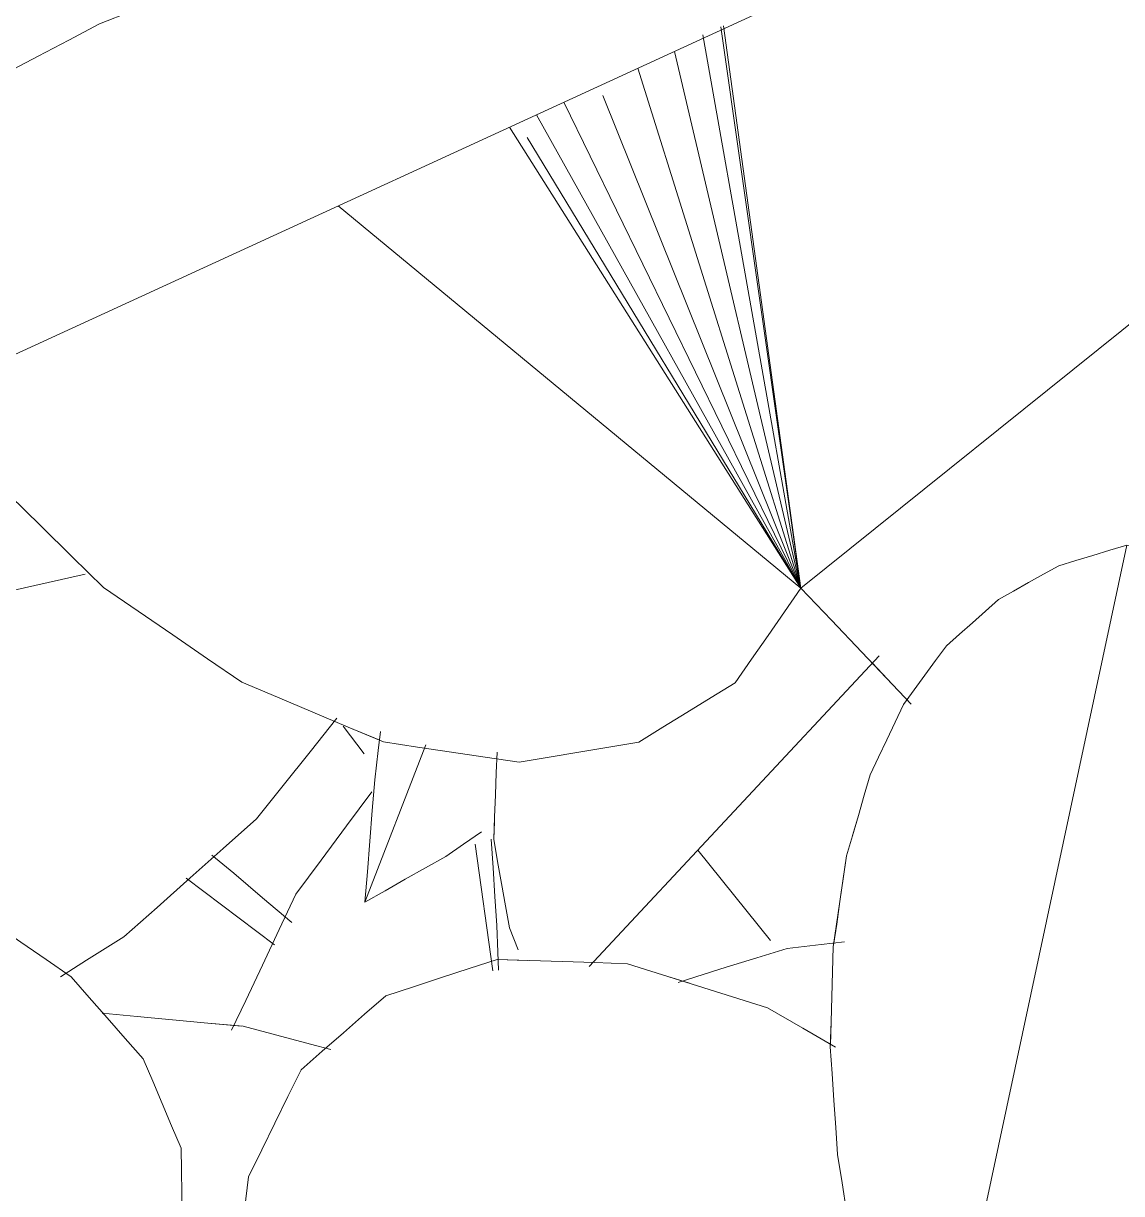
# Model space of a CAD drawing. Header units: metres. Extents: x -18.34 to -13.25, y -25.49 to -16.26.
# Drawn here: x -14.50754 to -14.46984, y -21.30703 to -21.26685 of the extents above; entities that cross this region are included whole.
import ezdxf

# ---------------------------------------------------------------- set-up
doc = ezdxf.new("R2010")
doc.units = ezdxf.units.M
doc.layers.add('Importações nas famílias', color=7, linetype='Continuous', lineweight=5)
doc.layers.add('Vegetação', color=7, linetype='Continuous', lineweight=5)

# ---------------------------------------------------------------- blocks, each defined once
blk = doc.blocks.new('Planta_pergolado_12200 - plantas pergolado_skp_Component_12-V3400-Pavimento 02 - Executivo')
at = {"layer": 'Importações nas famílias', "color": 9}
blk.add_line((0.128332, 0.159879), (0.124341, 0.158875), dxfattribs=at)
at = {"layer": 'Importações nas famílias', "color": 9, "flags": 128}
for points in [[(0.126866, 0.159849), (0.127713, 0.159977), (0.128286, 0.160064)], [(0.124127, 0.159378), (0.12504, 0.159535), (0.125953, 0.159692), (0.126866, 0.159849)]]:
    blk.add_lwpolyline(points, dxfattribs=at)
blk = doc.blocks.new('Planta_pergolado_12200 - plantas pergolado_skp_Component_16-V3401-Pavimento 02 - Executivo')
blk.add_blockref('Planta_pergolado_12200 - plantas pergolado_skp_Component_12-V3400-Pavimento 02 - Executivo', (0, 0))
blk = doc.blocks.new('Planta_pergolado_12200 - plantas pergolado_skp_Component_17-V3415-Pavimento 02 - Executivo')
at = {"layer": 'Importações nas famílias', "color": 9}
for p, q in [((0.113839, 0.128224), (0.115534, 0.127208)), ((0.100143, 0.116153), (0.100017, 0.11701)), ((0.099937, 0.11567), (0.099817, 0.116563))]:
    blk.add_line(p, q, dxfattribs=at)
at = {"layer": 'Importações nas famílias', "color": 9, "flags": 128}
for points in [[(0.117068, 0.14549), (0.117465, 0.144332), (0.117861, 0.143175), (0.118257, 0.142017), (0.118654, 0.14086)], [(0.118654, 0.14086), (0.118824, 0.139582), (0.118994, 0.138304), (0.119165, 0.137026), (0.119335, 0.135749)], [(0.119335, 0.135749), (0.119264, 0.13446), (0.119194, 0.133171), (0.119123, 0.131881), (0.119052, 0.130592)], [(0.119052, 0.130592), (0.118747, 0.129402), (0.118558, 0.128665)]]:
    blk.add_lwpolyline(points, dxfattribs=at)
blk = doc.blocks.new('Planta_pergolado_12200 - plantas pergolado_skp_Component_16-V3416-Pavimento 02 - Executivo')
blk.add_blockref('Planta_pergolado_12200 - plantas pergolado_skp_Component_17-V3415-Pavimento 02 - Executivo', (0, 0))
blk = doc.blocks.new('Planta_pergolado_12200 - plantas pergolado_skp_Component_12-V3436-Pavimento 02 - Executivo')
at = {"layer": 'Importações nas famílias', "color": 9}
for p, q in [((0.15629, 0.13385), (0.155404, 0.133875)), ((0.155869, 0.129179), (0.156581, 0.129327)), ((0.158669, 0.128992), (0.155917, 0.1283))]:
    blk.add_line(p, q, dxfattribs=at)
at = {"layer": 'Importações nas famílias', "color": 9, "flags": 128}
blk.add_lwpolyline([(0.156581, 0.129327), (0.157538, 0.12951), (0.158496, 0.129693)], dxfattribs=at)
blk = doc.blocks.new('Planta_pergolado_12200 - plantas pergolado_skp_Component_17-V3437-Pavimento 02 - Executivo')
at = {"layer": 'Importações nas famílias', "color": 9}
for p, q in [((0.142877, 0.116381), (0.144746, 0.125476)), ((0.140394, 0.121489), (0.14058, 0.119853)), ((0.140388, 0.120008), (0.14021, 0.121354)), ((0.139974, 0.12034), (0.139848, 0.121087))]:
    blk.add_line(p, q, dxfattribs=at)
at = {"layer": 'Importações nas famílias', "color": 9, "flags": 128}
for points in [[(0.155141, 0.133875), (0.155382, 0.132801), (0.155622, 0.131728), (0.155863, 0.130654)], [(0.155863, 0.130654), (0.155919, 0.129519), (0.155976, 0.128384), (0.156032, 0.127249), (0.156089, 0.126113)], [(0.156089, 0.126113), (0.155958, 0.124994), (0.155865, 0.124206)]]:
    blk.add_lwpolyline(points, dxfattribs=at)
blk = doc.blocks.new('Planta_pergolado_12200 - plantas pergolado_skp_Component_16-V3438-Pavimento 02 - Executivo')
for name in ['Planta_pergolado_12200 - plantas pergolado_skp_Component_17-V3437-Pavimento 02 - Executivo', 'Planta_pergolado_12200 - plantas pergolado_skp_Component_12-V3436-Pavimento 02 - Executivo']:
    blk.add_blockref(name, (0, 0))
blk = doc.blocks.new('Planta_pergolado_12200 - plantas pergolado_skp_-V3447-Pavimento 02 - Executivo')
blk.add_blockref('Planta_pergolado_12200 - plantas pergolado_skp_Component_16-V3438-Pavimento 02 - Executivo', (0, 0))
blk = doc.blocks.new('Planta_pergolado_12200 - plantas pergolado_skp_-V3448-Pavimento 02 - Executivo')
at = {"xscale": 1.254472261797389, "yscale": 1.254472261797389, "zscale": 1.254472261797389, "rotation": 44.99999999999149}
blk.add_blockref('Planta_pergolado_12200 - plantas pergolado_skp_-V3447-Pavimento 02 - Executivo', (0.101937, -0.102346), dxfattribs=at)
for name in ['Planta_pergolado_12200 - plantas pergolado_skp_Component_16-V3401-Pavimento 02 - Executivo', 'Planta_pergolado_12200 - plantas pergolado_skp_Component_16-V3416-Pavimento 02 - Executivo']:
    blk.add_blockref(name, (0, 0))
blk = doc.blocks.new('Planta_pergolado_12200 - plantas pergolado_skp_-V3475-Pavimento 02 - Executivo')
at = {"rotation": 89.9999999999999}
blk.add_blockref('Planta_pergolado_12200 - plantas pergolado_skp_-V3448-Pavimento 02 - Executivo', (0.274037, 0.01573), dxfattribs=at)
blk = doc.blocks.new('Planta_pergolado_12200 - plantas pergolado_skp_Component_12-V3523-Pavimento 02 - Executivo')
at = {"layer": 'Importações nas famílias', "color": 9}
for p, q in [((0.204045, 0.077091), (0.203588, 0.077621)), ((0.204502, 0.076562), (0.204045, 0.077091))]:
    blk.add_line(p, q, dxfattribs=at)
at = {"layer": 'Importações nas famílias', "color": 9, "flags": 128}
for points in [[(0.205375, 0.07535), (0.204939, 0.075956), (0.204502, 0.076562)], [(0.200742, 0.074041), (0.201357, 0.074037), (0.202304, 0.074032)], [(0.202304, 0.074032), (0.20329, 0.074058), (0.204277, 0.074085)]]:
    blk.add_lwpolyline(points, dxfattribs=at)
blk = doc.blocks.new('Planta_pergolado_12200 - plantas pergolado_skp_Component_16-V3524-Pavimento 02 - Executivo')
blk.add_blockref('Planta_pergolado_12200 - plantas pergolado_skp_Component_12-V3523-Pavimento 02 - Executivo', (0, 0))
blk = doc.blocks.new('Planta_pergolado_12200 - plantas pergolado_skp_Component_12-V3525-Pavimento 02 - Executivo')
at = {"layer": 'Importações nas famílias', "color": 9}
for p, q in [((0.204045, 0.077091), (0.203588, 0.077621)), ((0.204502, 0.076562), (0.204045, 0.077091)), ((0.206249, 0.074138), (0.201003, 0.075535))]:
    blk.add_line(p, q, dxfattribs=at)
at = {"layer": 'Importações nas famílias', "color": 9, "flags": 128}
for points in [[(0.206249, 0.074138), (0.205812, 0.074744), (0.205375, 0.07535), (0.204939, 0.075956), (0.204502, 0.076562)], [(0.202304, 0.074032), (0.20329, 0.074058), (0.204277, 0.074085), (0.205263, 0.074112), (0.206249, 0.074138)], [(0.200742, 0.074041), (0.201357, 0.074037), (0.202304, 0.074032)]]:
    blk.add_lwpolyline(points, dxfattribs=at)
blk = doc.blocks.new('Planta_pergolado_12200 - plantas pergolado_skp_Component_16-V3526-Pavimento 02 - Executivo')
blk.add_blockref('Planta_pergolado_12200 - plantas pergolado_skp_Component_12-V3525-Pavimento 02 - Executivo', (0, 0))
blk = doc.blocks.new('Planta_pergolado_12200 - plantas pergolado_skp_Component_17-V3535-Pavimento 02 - Executivo')
at = {"layer": 'Importações nas famílias', "color": 9}
blk.add_line((0.165548, 0.048161), (0.162579, 0.048161), dxfattribs=at)
at = {"layer": 'Importações nas famílias', "color": 9, "flags": 128}
for points in [[(0.157008, 0.039437), (0.156732, 0.040489), (0.156456, 0.041541), (0.156181, 0.042593)], [(0.158692, 0.035968), (0.158323, 0.036727), (0.157885, 0.03763), (0.157446, 0.038533), (0.157008, 0.039437)]]:
    blk.add_lwpolyline(points, dxfattribs=at)
blk = doc.blocks.new('Planta_pergolado_12200 - plantas pergolado_skp_Component_16-V3536-Pavimento 02 - Executivo')
blk.add_blockref('Planta_pergolado_12200 - plantas pergolado_skp_Component_17-V3535-Pavimento 02 - Executivo', (0, 0))
blk = doc.blocks.new('Planta_pergolado_12200 - plantas pergolado_skp_-V3540-Pavimento 02 - Executivo')
blk.add_blockref('Planta_pergolado_12200 - plantas pergolado_skp_Component_16-V3536-Pavimento 02 - Executivo', (0, 0))
blk = doc.blocks.new('Planta_pergolado_12200 - plantas pergolado_skp_-V3541-Pavimento 02 - Executivo')
at = {"xscale": 1.254472261797389, "yscale": 1.254472261797389, "zscale": 1.254472261797389, "rotation": 44.99999999999149}
blk.add_blockref('Planta_pergolado_12200 - plantas pergolado_skp_-V3540-Pavimento 02 - Executivo', (0.101937, -0.102346), dxfattribs=at)
for name in ['Planta_pergolado_12200 - plantas pergolado_skp_Component_16-V3524-Pavimento 02 - Executivo', 'Planta_pergolado_12200 - plantas pergolado_skp_Component_16-V3526-Pavimento 02 - Executivo']:
    blk.add_blockref(name, (0, 0))
blk = doc.blocks.new('Planta_pergolado_12200 - plantas pergolado_skp_-V3560-Pavimento 02 - Executivo')
at = {"rotation": 89.9999999999999}
blk.add_blockref('Planta_pergolado_12200 - plantas pergolado_skp_-V3541-Pavimento 02 - Executivo', (0.274037, 0.01573), dxfattribs=at)
blk = doc.blocks.new('Planta_pergolado_12200 - plantas pergolado_skp_Component_17-V3619-Pavimento 02 - Executivo')
at = {"layer": 'Importações nas famílias', "color": 9, "flags": 128}
for points in [[(0.145566, 0.137565), (0.145585, 0.138703), (0.145603, 0.139841), (0.145622, 0.14098), (0.145641, 0.142116)], [(0.146003, 0.134684), (0.145902, 0.13535), (0.145734, 0.136457), (0.145566, 0.137565)], [(0.141189, 0.12046), (0.141597, 0.121398), (0.142005, 0.122337), (0.142413, 0.123275), (0.142653, 0.123826)], [(0.140783, 0.118648), (0.140948, 0.119386), (0.141189, 0.12046)]]:
    blk.add_lwpolyline(points, dxfattribs=at)
blk = doc.blocks.new('Planta_pergolado_12200 - plantas pergolado_skp_Component_16-V3620-Pavimento 02 - Executivo')
blk.add_blockref('Planta_pergolado_12200 - plantas pergolado_skp_Component_17-V3619-Pavimento 02 - Executivo', (0, 0))
blk = doc.blocks.new('Planta_pergolado_12200 - plantas pergolado_skp_Component_12-V310-Pavimento 02 - Executivo')
at = {"layer": 'Importações nas famílias', "color": 9}
for p, q in [((0.142166, 0.129049), (0.141501, 0.129399)), ((0.131523, 0.118532), (0.142453, 0.126716))]:
    blk.add_line(p, q, dxfattribs=at)
at = {"layer": 'Importações nas famílias', "color": 9, "flags": 128}
for points in [[(0.138717, 0.130209), (0.138008, 0.130259), (0.137298, 0.130309), (0.136589, 0.130359), (0.135926, 0.130406)], [(0.141501, 0.129399), (0.140805, 0.129602), (0.140109, 0.129804), (0.139413, 0.130007), (0.138717, 0.130209)]]:
    blk.add_lwpolyline(points, dxfattribs=at)
blk = doc.blocks.new('Planta_pergolado_12200 - plantas pergolado_skp_Component_17-V3628-Pavimento 02 - Executivo')
at = {"layer": 'Importações nas famílias', "color": 9, "flags": 128}
for points in [[(0.144583, 0.143223), (0.144115, 0.144088), (0.143647, 0.144954), (0.143179, 0.14582), (0.142711, 0.146686)], [(0.146957, 0.140643), (0.146364, 0.141288), (0.14577, 0.141933), (0.145176, 0.142578), (0.144583, 0.143223)], [(0.149674, 0.139122), (0.148995, 0.139502), (0.148316, 0.139882), (0.147637, 0.140262), (0.146957, 0.140643)], [(0.152547, 0.138765), (0.151829, 0.138854), (0.15111, 0.138943), (0.150392, 0.139033), (0.149674, 0.139122)]]:
    blk.add_lwpolyline(points, dxfattribs=at)
blk = doc.blocks.new('Planta_pergolado_12200 - plantas pergolado_skp_Component_16-V3629-Pavimento 02 - Executivo')
for name in ['Planta_pergolado_12200 - plantas pergolado_skp_Component_17-V3628-Pavimento 02 - Executivo', 'Planta_pergolado_12200 - plantas pergolado_skp_Component_12-V310-Pavimento 02 - Executivo']:
    blk.add_blockref(name, (0, 0))
blk = doc.blocks.new('Planta_pergolado_12200 - plantas pergolado_skp_Component_12-V3641-Pavimento 02 - Executivo')
at = {"layer": 'Importações nas famílias', "color": 9}
blk.add_line((0.142166, 0.129049), (0.141501, 0.129399), dxfattribs=at)
at = {"layer": 'Importações nas famílias', "color": 9, "flags": 128}
for points in [[(0.138717, 0.130209), (0.138008, 0.130259), (0.137298, 0.130309), (0.136589, 0.130359), (0.135926, 0.130406)], [(0.141501, 0.129399), (0.140805, 0.129602), (0.140109, 0.129804), (0.139413, 0.130007), (0.138717, 0.130209)]]:
    blk.add_lwpolyline(points, dxfattribs=at)
blk = doc.blocks.new('Planta_pergolado_12200 - plantas pergolado_skp_Component_17-V3644-Pavimento 02 - Executivo')
at = {"layer": 'Importações nas famílias', "color": 9, "flags": 128}
for points in [[(0.144583, 0.143223), (0.144115, 0.144088), (0.143647, 0.144954), (0.143179, 0.14582), (0.142711, 0.146686)], [(0.146957, 0.140643), (0.146364, 0.141288), (0.14577, 0.141933), (0.145176, 0.142578), (0.144583, 0.143223)], [(0.149674, 0.139122), (0.148995, 0.139502), (0.148316, 0.139882), (0.147637, 0.140262), (0.146957, 0.140643)], [(0.152547, 0.138765), (0.151829, 0.138854), (0.15111, 0.138943), (0.150392, 0.139033), (0.149674, 0.139122)]]:
    blk.add_lwpolyline(points, dxfattribs=at)
blk = doc.blocks.new('Planta_pergolado_12200 - plantas pergolado_skp_Component_16-V3645-Pavimento 02 - Executivo')
for name in ['Planta_pergolado_12200 - plantas pergolado_skp_Component_17-V3644-Pavimento 02 - Executivo', 'Planta_pergolado_12200 - plantas pergolado_skp_Component_12-V3641-Pavimento 02 - Executivo']:
    blk.add_blockref(name, (0, 0))
blk = doc.blocks.new('Planta_pergolado_12200 - plantas pergolado_skp_Component_17-V3649-Pavimento 02 - Executivo')
at = {"layer": 'Importações nas famílias', "color": 9, "flags": 128}
for points in [[(0.145566, 0.137565), (0.145585, 0.138703), (0.145603, 0.139841), (0.145622, 0.14098), (0.145641, 0.142116)], [(0.146003, 0.134684), (0.145902, 0.13535), (0.145734, 0.136457), (0.145566, 0.137565)], [(0.141189, 0.12046), (0.141597, 0.121398), (0.142005, 0.122337), (0.142413, 0.123275), (0.142653, 0.123826)], [(0.140783, 0.118648), (0.140948, 0.119386), (0.141189, 0.12046)]]:
    blk.add_lwpolyline(points, dxfattribs=at)
blk = doc.blocks.new('Planta_pergolado_12200 - plantas pergolado_skp_Component_16-V3650-Pavimento 02 - Executivo')
blk.add_blockref('Planta_pergolado_12200 - plantas pergolado_skp_Component_17-V3649-Pavimento 02 - Executivo', (0, 0))
blk = doc.blocks.new('Planta_pergolado_12200 - plantas pergolado_skp_Component_12-V3657-Pavimento 02 - Executivo')
at = {"layer": 'Importações nas famílias', "color": 9}
blk.add_line((0.166193, 0.130883), (0.128638, 0.121442), dxfattribs=at)
at = {"layer": 'Importações nas famílias', "color": 9, "flags": 128}
for points in [[(0.150091, 0.133637), (0.149217, 0.133468), (0.148343, 0.133298), (0.147469, 0.133129), (0.146595, 0.132959)], [(0.146595, 0.132959), (0.145742, 0.132695), (0.144889, 0.13243), (0.144036, 0.132165), (0.143182, 0.1319)]]:
    blk.add_lwpolyline(points, dxfattribs=at)
blk = doc.blocks.new('Planta_pergolado_12200 - plantas pergolado_skp_Component_12-V280-Pavimento 02 - Executivo')
at = {"layer": 'Importações nas famílias', "color": 9}
blk.add_line((0.19005, 0.027809), (0.170408, 0.043789), dxfattribs=at)
at = {"layer": 'Importações nas famílias', "color": 9, "flags": 128}
for points in [[(0.173848, 0.044769), (0.173411, 0.044695), (0.172974, 0.044621), (0.172537, 0.044547), (0.172101, 0.044473)], [(0.17563, 0.044675), (0.175185, 0.044699), (0.174739, 0.044722), (0.174293, 0.044746), (0.173848, 0.044769)], [(0.177429, 0.044192), (0.176979, 0.044313), (0.17653, 0.044434), (0.17608, 0.044555), (0.17563, 0.044675)], [(0.172101, 0.044473), (0.171678, 0.044302), (0.171254, 0.044131), (0.170831, 0.04396), (0.170408, 0.043789)], [(0.179223, 0.043324), (0.178775, 0.043541), (0.178326, 0.043758), (0.177877, 0.043975), (0.177429, 0.044192)], [(0.170408, 0.043789), (0.170066, 0.043467), (0.169724, 0.043145), (0.169381, 0.042823), (0.169039, 0.042501)], [(0.180993, 0.042083), (0.180551, 0.042393), (0.180108, 0.042704), (0.179666, 0.043014), (0.179223, 0.043324)], [(0.169039, 0.042501), (0.168844, 0.042148), (0.168649, 0.041795), (0.168453, 0.041442), (0.168258, 0.041089)], [(0.182719, 0.04048), (0.182288, 0.040881), (0.181856, 0.041281), (0.181425, 0.041682), (0.180993, 0.042083)], [(0.168258, 0.041089), (0.168215, 0.040713), (0.168172, 0.040337), (0.168128, 0.039961), (0.168085, 0.039585)], [(0.184383, 0.038535), (0.183967, 0.039021), (0.183551, 0.039507), (0.183135, 0.039994), (0.182719, 0.04048)], [(0.168085, 0.039585), (0.168195, 0.039195), (0.168304, 0.038805), (0.168414, 0.038415), (0.168523, 0.038026)], [(0.185964, 0.036268), (0.185569, 0.036835), (0.185173, 0.037401), (0.184778, 0.037968), (0.184383, 0.038535)], [(0.168523, 0.038026), (0.168783, 0.037631), (0.169043, 0.037236), (0.169303, 0.036841), (0.169562, 0.036447)], [(0.169562, 0.036447), (0.169966, 0.036056), (0.17037, 0.035666), (0.170774, 0.035276), (0.171178, 0.034886)], [(0.187447, 0.033705), (0.187076, 0.034346), (0.186706, 0.034987), (0.186335, 0.035627), (0.185964, 0.036268)], [(0.171178, 0.034886), (0.171717, 0.034509), (0.172256, 0.034132), (0.172794, 0.033756), (0.173333, 0.033379)], [(0.188814, 0.030875), (0.188472, 0.031583), (0.18813, 0.03229), (0.187789, 0.032998), (0.187447, 0.033705)], [(0.173333, 0.033379), (0.173994, 0.033025), (0.174655, 0.032671), (0.175315, 0.032316), (0.175976, 0.031962)], [(0.175976, 0.031962), (0.176743, 0.031639), (0.177511, 0.031315), (0.178278, 0.030992), (0.179045, 0.030668)], [(0.179045, 0.030668), (0.179901, 0.030383), (0.180757, 0.030098), (0.181613, 0.029813), (0.182469, 0.029527)], [(0.19005, 0.027809), (0.189741, 0.028575), (0.189432, 0.029342), (0.189123, 0.030109), (0.188814, 0.030875)], [(0.182469, 0.029527), (0.183393, 0.029287), (0.184317, 0.029047), (0.185242, 0.028807), (0.186166, 0.028567)], [(0.186166, 0.028567), (0.187137, 0.028377), (0.188108, 0.028188), (0.189079, 0.027998), (0.19005, 0.027809)]]:
    blk.add_lwpolyline(points, dxfattribs=at)
blk = doc.blocks.new('Planta_pergolado_12200 - plantas pergolado_skp_Component_17-V3658-Pavimento 02 - Executivo')
at = {"layer": 'Importações nas famílias', "color": 9}
for p, q in [((0.141654, 0.110432), (0.14475, 0.125492)), ((0.140072, 0.124316), (0.141654, 0.110432)), ((0.141654, 0.110432), (0.138582, 0.123942)), ((0.141654, 0.110432), (0.139332, 0.12413)), ((0.141654, 0.110432), (0.139882, 0.123831)), ((0.141654, 0.110432), (0.136564, 0.123434)), ((0.141654, 0.110432), (0.137697, 0.123455)), ((0.141654, 0.110432), (0.134729, 0.123057)), ((0.141654, 0.110432), (0.135562, 0.123183)), ((0.141654, 0.110432), (0.134171, 0.122909)), ((0.141654, 0.110432), (0.134241, 0.122928)), ((0.141654, 0.110432), (0.123172, 0.110432))]:
    blk.add_line(p, q, dxfattribs=at)
at = {"layer": 'Importações nas famílias', "color": 9, "flags": 128}
for points in [[(0.156089, 0.126113), (0.155958, 0.124994), (0.155826, 0.123874), (0.155695, 0.122754), (0.155564, 0.121635)], [(0.155564, 0.121635), (0.155254, 0.120607), (0.154943, 0.119579), (0.154633, 0.118551), (0.154323, 0.117524)], [(0.154323, 0.117524), (0.153855, 0.116658), (0.153387, 0.115792), (0.152919, 0.114926), (0.152452, 0.11406)], [(0.152452, 0.11406), (0.151858, 0.113415), (0.151264, 0.11277), (0.15067, 0.112125), (0.150077, 0.11148)], [(0.150077, 0.11148), (0.149398, 0.1111), (0.148718, 0.11072), (0.148039, 0.11034), (0.14736, 0.10996)], [(0.141654, 0.110432), (0.14156, 0.109303), (0.141466, 0.108174), (0.141372, 0.107045), (0.141314, 0.106349)], [(0.144487, 0.109602), (0.143779, 0.10981), (0.143071, 0.110017), (0.142362, 0.110225), (0.141654, 0.110432)], [(0.14736, 0.10996), (0.146642, 0.10987), (0.145924, 0.109781), (0.145206, 0.109692), (0.144487, 0.109602)]]:
    blk.add_lwpolyline(points, dxfattribs=at)
blk = doc.blocks.new('Planta_pergolado_12200 - plantas pergolado_skp_Component_16-V3659-Pavimento 02 - Executivo')
for name, p in [('Planta_pergolado_12200 - plantas pergolado_skp_Component_17-V3658-Pavimento 02 - Executivo', (0, 0)), ('Planta_pergolado_12200 - plantas pergolado_skp_Component_12-V3657-Pavimento 02 - Executivo', (0, 0)), ('Planta_pergolado_12200 - plantas pergolado_skp_Component_12-V280-Pavimento 02 - Executivo', (-0.035952, 0.062271))]:
    blk.add_blockref(name, p)
blk = doc.blocks.new('Planta_pergolado_12200 - plantas pergolado_skp_Component_12-V267-Pavimento 02 - Executivo')
at = {"layer": 'Importações nas famílias', "color": 9}
for p, q in [((0.182294, 0.121633), (0.181721, 0.122089)), ((0.163358, 0.11721), (0.179336, 0.1138))]:
    blk.add_line(p, q, dxfattribs=at)
at = {"layer": 'Importações nas famílias', "color": 9, "flags": 128}
for points in [[(0.173908, 0.12464), (0.17328, 0.124553), (0.172653, 0.124466), (0.172025, 0.124379), (0.171398, 0.124292)], [(0.176506, 0.124383), (0.175856, 0.124447), (0.175207, 0.124512), (0.174557, 0.124576), (0.173908, 0.12464)], [(0.171398, 0.124292), (0.170807, 0.124055), (0.170217, 0.123819), (0.169626, 0.123582), (0.169035, 0.123346)], [(0.179131, 0.123526), (0.178474, 0.12374), (0.177818, 0.123954), (0.177162, 0.124169), (0.176506, 0.124383)], [(0.169035, 0.123346), (0.168495, 0.122965), (0.167955, 0.122585), (0.167415, 0.122205), (0.166875, 0.121824)], [(0.181721, 0.122089), (0.181073, 0.122448), (0.180426, 0.122807), (0.179778, 0.123167), (0.179131, 0.123526)], [(0.166875, 0.121824), (0.166398, 0.121309), (0.165921, 0.120793), (0.165444, 0.120278), (0.164967, 0.119763)], [(0.164967, 0.119763), (0.164565, 0.119124), (0.164162, 0.118486), (0.16376, 0.117848), (0.163358, 0.11721)]]:
    blk.add_lwpolyline(points, dxfattribs=at)
blk = doc.blocks.new('Planta_pergolado_12200 - plantas pergolado_skp_Component_12-V359-Pavimento 02 - Executivo')
at = {"layer": 'Importações nas famílias', "color": 9}
for p, q in [((0.167296, 0.119968), (0.186342, 0.110211)), ((0.182213, 0.117459), (0.182584, 0.116931))]:
    blk.add_line(p, q, dxfattribs=at)
at = {"layer": 'Importações nas famílias', "color": 9, "flags": 128}
for points in [[(0.172193, 0.122593), (0.172622, 0.122618), (0.17305, 0.122644), (0.173478, 0.12267), (0.173906, 0.122695)], [(0.173906, 0.122695), (0.174336, 0.122623), (0.174766, 0.12255), (0.175196, 0.122478), (0.175626, 0.122406)], [(0.170509, 0.1221), (0.17093, 0.122223), (0.171351, 0.122346), (0.171772, 0.122469), (0.172193, 0.122593)], [(0.175626, 0.122406), (0.176054, 0.122236), (0.176481, 0.122067), (0.176909, 0.121897), (0.177336, 0.121728)], [(0.16887, 0.121221), (0.16928, 0.121441), (0.16969, 0.121661), (0.170099, 0.12188), (0.170509, 0.1221)], [(0.177336, 0.121728), (0.177756, 0.121463), (0.178176, 0.121198), (0.178596, 0.120934), (0.179016, 0.120669)], [(0.167296, 0.119968), (0.16769, 0.120281), (0.168083, 0.120595), (0.168477, 0.120908), (0.16887, 0.121221)], [(0.179016, 0.120669), (0.179424, 0.120312), (0.179832, 0.119955), (0.18024, 0.119598), (0.180648, 0.119241)], [(0.171177, 0.119455), (0.170207, 0.119583), (0.169236, 0.119712), (0.168266, 0.11984), (0.167296, 0.119968)], [(0.174859, 0.118826), (0.173938, 0.118984), (0.173018, 0.119141), (0.172097, 0.119298), (0.171177, 0.119455)], [(0.180648, 0.119241), (0.181039, 0.118795), (0.181431, 0.11835), (0.181822, 0.117905), (0.182213, 0.117459)], [(0.178256, 0.118096), (0.177407, 0.118278), (0.176557, 0.118461), (0.175708, 0.118644), (0.174859, 0.118826)], [(0.181289, 0.117281), (0.180531, 0.117485), (0.179772, 0.117688), (0.179014, 0.117892), (0.178256, 0.118096)], [(0.183886, 0.1164), (0.183237, 0.116621), (0.182588, 0.116841), (0.181938, 0.117061), (0.181289, 0.117281)], [(0.185987, 0.115475), (0.185462, 0.115707), (0.184937, 0.115938), (0.184412, 0.116169), (0.183886, 0.1164)], [(0.187542, 0.114527), (0.187154, 0.114764), (0.186765, 0.115001), (0.186376, 0.115238), (0.185987, 0.115475)], [(0.188515, 0.113579), (0.188272, 0.113816), (0.188029, 0.114053), (0.187786, 0.11429), (0.187542, 0.114527)], [(0.188883, 0.112651), (0.188791, 0.112883), (0.188699, 0.113115), (0.188607, 0.113347), (0.188515, 0.113579)], [(0.188637, 0.111767), (0.188699, 0.111988), (0.18876, 0.112209), (0.188822, 0.11243), (0.188883, 0.112651)], [(0.187783, 0.110947), (0.187997, 0.111152), (0.18821, 0.111357), (0.188424, 0.111562), (0.188637, 0.111767)], [(0.186342, 0.110211), (0.186702, 0.110395), (0.187062, 0.110579), (0.187423, 0.110763), (0.187783, 0.110947)]]:
    blk.add_lwpolyline(points, dxfattribs=at)
blk = doc.blocks.new('Planta_pergolado_12200 - plantas pergolado_skp_Component_16-V3665-Pavimento 02 - Executivo')
for name in ['Planta_pergolado_12200 - plantas pergolado_skp_Component_12-V267-Pavimento 02 - Executivo', 'Planta_pergolado_12200 - plantas pergolado_skp_Component_12-V359-Pavimento 02 - Executivo']:
    blk.add_blockref(name, (0, 0))
blk = doc.blocks.new('Planta_pergolado_12200 - plantas pergolado_skp_Component_12-V3668-Pavimento 02 - Executivo')
at = {"layer": 'Importações nas famílias', "color": 9}
for p, q in [((0.157176, 0.133824), (0.15629, 0.13385)), ((0.13754, 0.129136), (0.13695, 0.128801))]:
    blk.add_line(p, q, dxfattribs=at)
at = {"layer": 'Importações nas famílias', "color": 9, "flags": 128}
for points in [[(0.160687, 0.133331), (0.159809, 0.133454), (0.158932, 0.133578), (0.158054, 0.133701), (0.157176, 0.133824)], [(0.162406, 0.132892), (0.161546, 0.133112), (0.160687, 0.133331)], [(0.16381, 0.132533), (0.163265, 0.132672), (0.162519, 0.132863)]]:
    blk.add_lwpolyline(points, dxfattribs=at)
blk = doc.blocks.new('Planta_pergolado_12200 - plantas pergolado_skp_Component_12-V3669-Pavimento 02 - Executivo')
at = {"layer": 'Importações nas famílias', "color": 9}
for p, q in [((0.141477, 0.106463), (0.141027, 0.106584)), ((0.137381, 0.09565), (0.137815, 0.095418))]:
    blk.add_line(p, q, dxfattribs=at)
at = {"layer": 'Importações nas famílias', "color": 9, "flags": 128}
for points in [[(0.143271, 0.105596), (0.142822, 0.105813), (0.142374, 0.10603), (0.141925, 0.106246), (0.141477, 0.106463)], [(0.144598, 0.104664), (0.144156, 0.104975), (0.143713, 0.105285), (0.143271, 0.105596)], [(0.146767, 0.102751), (0.146335, 0.103152), (0.145904, 0.103553), (0.145472, 0.103953), (0.145041, 0.104354)], [(0.148404, 0.100837), (0.148014, 0.101292), (0.147599, 0.101779), (0.147183, 0.102265), (0.146767, 0.102751)], [(0.138041, 0.095296), (0.138702, 0.094942), (0.139363, 0.094588)]]:
    blk.add_lwpolyline(points, dxfattribs=at)
blk = doc.blocks.new('Planta_pergolado_12200 - plantas pergolado_skp_Component_17-V3670-Pavimento 02 - Executivo')
at = {"layer": 'Importações nas famílias', "color": 9, "flags": 128}
for points in [[(0.156089, 0.126113), (0.155958, 0.124994), (0.155828, 0.123886)], [(0.155826, 0.123874), (0.155695, 0.122754), (0.155564, 0.121635)], [(0.155564, 0.121635), (0.155254, 0.120607), (0.154943, 0.119579), (0.154633, 0.118551), (0.154323, 0.117524)], [(0.154323, 0.117524), (0.153855, 0.116658), (0.153387, 0.115792), (0.152919, 0.114926), (0.152452, 0.11406)], [(0.152452, 0.11406), (0.151858, 0.113415), (0.151264, 0.11277), (0.15067, 0.112125)], [(0.141434, 0.107789), (0.141372, 0.107045), (0.141314, 0.106349)]]:
    blk.add_lwpolyline(points, dxfattribs=at)
blk = doc.blocks.new('Planta_pergolado_12200 - plantas pergolado_skp_Component_16-V3671-Pavimento 02 - Executivo')
for name in ['Planta_pergolado_12200 - plantas pergolado_skp_Component_17-V3670-Pavimento 02 - Executivo', 'Planta_pergolado_12200 - plantas pergolado_skp_Component_12-V3668-Pavimento 02 - Executivo', 'Planta_pergolado_12200 - plantas pergolado_skp_Component_12-V3669-Pavimento 02 - Executivo']:
    blk.add_blockref(name, (0, 0))
blk = doc.blocks.new('Planta_pergolado_12200 - plantas pergolado_skp_Component_17-V3674-Pavimento 02 - Executivo')
at = {"layer": 'Importações nas famílias', "color": 9, "flags": 128}
for points in [[(0.153681, 0.107895), (0.154381, 0.108161), (0.155082, 0.108427), (0.155783, 0.108692), (0.156483, 0.108958)], [(0.156483, 0.108958), (0.157203, 0.108928), (0.157923, 0.108899), (0.158644, 0.108869), (0.159364, 0.108839)], [(0.159364, 0.108839), (0.160055, 0.108516), (0.160745, 0.108192), (0.161436, 0.107869), (0.162127, 0.107545)], [(0.151148, 0.105721), (0.151782, 0.106265), (0.152415, 0.106808), (0.153048, 0.107351), (0.153681, 0.107895)], [(0.162127, 0.107545), (0.162741, 0.10695), (0.163355, 0.106355), (0.16397, 0.10576), (0.164584, 0.105165)], [(0.149058, 0.102586), (0.149581, 0.10337), (0.150103, 0.104154), (0.150626, 0.104938), (0.151148, 0.105721)], [(0.148332, 0.100713), (0.148682, 0.101615), (0.149058, 0.102586)]]:
    blk.add_lwpolyline(points, dxfattribs=at)
blk = doc.blocks.new('Planta_pergolado_12200 - plantas pergolado_skp_Component_16-V3675-Pavimento 02 - Executivo')
blk.add_blockref('Planta_pergolado_12200 - plantas pergolado_skp_Component_17-V3674-Pavimento 02 - Executivo', (0, 0))
blk = doc.blocks.new('Planta_pergolado_12200 - plantas pergolado_skp_-V3686-Pavimento 02 - Executivo')
for name in ['Planta_pergolado_12200 - plantas pergolado_skp_Component_16-V3659-Pavimento 02 - Executivo', 'Planta_pergolado_12200 - plantas pergolado_skp_Component_16-V3671-Pavimento 02 - Executivo', 'Planta_pergolado_12200 - plantas pergolado_skp_Component_16-V3665-Pavimento 02 - Executivo', 'Planta_pergolado_12200 - plantas pergolado_skp_Component_16-V3675-Pavimento 02 - Executivo']:
    blk.add_blockref(name, (0, 0))
blk = doc.blocks.new('Planta_pergolado_12200 - plantas pergolado_skp_-V3687-Pavimento 02 - Executivo')
at = {"xscale": 1.254472261797389, "yscale": 1.254472261797389, "zscale": 1.254472261797389, "rotation": 44.99999999999149}
blk.add_blockref('Planta_pergolado_12200 - plantas pergolado_skp_-V3686-Pavimento 02 - Executivo', (0.101937, -0.102346), dxfattribs=at)
for name in ['Planta_pergolado_12200 - plantas pergolado_skp_Component_16-V3629-Pavimento 02 - Executivo', 'Planta_pergolado_12200 - plantas pergolado_skp_Component_16-V3645-Pavimento 02 - Executivo', 'Planta_pergolado_12200 - plantas pergolado_skp_Component_16-V3620-Pavimento 02 - Executivo', 'Planta_pergolado_12200 - plantas pergolado_skp_Component_16-V3650-Pavimento 02 - Executivo']:
    blk.add_blockref(name, (0, 0))
blk = doc.blocks.new('Planta_pergolado_12200 - plantas pergolado_skp_Component_17-V3740-Pavimento 02 - Executivo')
at = {"layer": 'Importações nas famílias', "color": 9, "flags": 128}
blk.add_lwpolyline([(0.145566, 0.137615), (0.145585, 0.138703), (0.145603, 0.139841), (0.145622, 0.14098), (0.145641, 0.142116)], dxfattribs=at)
blk = doc.blocks.new('Planta_pergolado_12200 - plantas pergolado_skp_Component_16-V3741-Pavimento 02 - Executivo')
blk.add_blockref('Planta_pergolado_12200 - plantas pergolado_skp_Component_17-V3740-Pavimento 02 - Executivo', (0, 0))
blk = doc.blocks.new('Planta_pergolado_12200 - plantas pergolado_skp_Component_12-V1824-Pavimento 02 - Executivo')
at = {"layer": 'Importações nas famílias', "color": 9}
for p, q in [((0.138717, 0.130209), (0.138164, 0.130248)), ((0.142166, 0.129049), (0.141501, 0.129399))]:
    blk.add_line(p, q, dxfattribs=at)
at = {"layer": 'Importações nas famílias', "color": 9, "flags": 128}
blk.add_lwpolyline([(0.141501, 0.129399), (0.140805, 0.129602), (0.140109, 0.129804), (0.139413, 0.130007), (0.138717, 0.130209)], dxfattribs=at)
blk = doc.blocks.new('Planta_pergolado_12200 - plantas pergolado_skp_Component_17-V3748-Pavimento 02 - Executivo')
at = {"layer": 'Importações nas famílias', "color": 9, "flags": 128}
for points in [[(0.141171, 0.159817), (0.141412, 0.16089), (0.141652, 0.161964), (0.141893, 0.163037)], [(0.140945, 0.155276), (0.141002, 0.156411), (0.141058, 0.157546), (0.141115, 0.158682), (0.141171, 0.159817)], [(0.14147, 0.150797), (0.141339, 0.151917), (0.141208, 0.153037), (0.141077, 0.154156), (0.140945, 0.155276)], [(0.142711, 0.146686), (0.142401, 0.147714), (0.142091, 0.148742), (0.141781, 0.14977), (0.14147, 0.150797)], [(0.144583, 0.143223), (0.144115, 0.144088), (0.143647, 0.144954), (0.143179, 0.14582), (0.142711, 0.146686)], [(0.14577, 0.141933), (0.145176, 0.142578), (0.144583, 0.143223)]]:
    blk.add_lwpolyline(points, dxfattribs=at)
blk = doc.blocks.new('Planta_pergolado_12200 - plantas pergolado_skp_Component_16-V3749-Pavimento 02 - Executivo')
for name in ['Planta_pergolado_12200 - plantas pergolado_skp_Component_17-V3748-Pavimento 02 - Executivo', 'Planta_pergolado_12200 - plantas pergolado_skp_Component_12-V1824-Pavimento 02 - Executivo']:
    blk.add_blockref(name, (0, 0))
blk = doc.blocks.new('Planta_pergolado_12200 - plantas pergolado_skp_Component_17-V2824-Pavimento 02 - Executivo')
at = {"layer": 'Importações nas famílias', "color": 9}
blk.add_line((0.14174, 0.162354), (0.141893, 0.163037), dxfattribs=at)
at = {"layer": 'Importações nas famílias', "color": 9, "flags": 128}
for points in [[(0.141171, 0.159817), (0.141412, 0.16089), (0.141652, 0.161964)], [(0.140945, 0.155276), (0.141002, 0.156411), (0.141058, 0.157546), (0.141115, 0.158682), (0.141171, 0.159817)], [(0.14147, 0.150797), (0.141339, 0.151917), (0.141208, 0.153037), (0.141077, 0.154156), (0.140945, 0.155276)], [(0.142091, 0.148742), (0.141781, 0.14977), (0.14147, 0.150797)], [(0.142711, 0.146686), (0.142401, 0.147714), (0.142171, 0.148475)], [(0.144583, 0.143223), (0.144115, 0.144088), (0.143647, 0.144954), (0.143179, 0.14582), (0.142711, 0.146686)], [(0.14577, 0.141933), (0.145176, 0.142578), (0.144583, 0.143223)]]:
    blk.add_lwpolyline(points, dxfattribs=at)
blk = doc.blocks.new('Planta_pergolado_12200 - plantas pergolado_skp_Component_16-V2828-Pavimento 02 - Executivo')
for name in ['Planta_pergolado_12200 - plantas pergolado_skp_Component_17-V2824-Pavimento 02 - Executivo', 'Planta_pergolado_12200 - plantas pergolado_skp_Component_12-V1824-Pavimento 02 - Executivo']:
    blk.add_blockref(name, (0, 0))
blk = doc.blocks.new('Planta_pergolado_12200 - plantas pergolado_skp_Component_12-V3759-Pavimento 02 - Executivo')
at = {"layer": 'Importações nas famílias', "color": 9}
for p, q in [((0.141477, 0.106463), (0.141027, 0.106584)), ((0.137381, 0.09565), (0.137815, 0.095418)), ((0.138041, 0.095296), (0.138702, 0.094942))]:
    blk.add_line(p, q, dxfattribs=at)
at = {"layer": 'Importações nas famílias', "color": 9, "flags": 128}
for points in [[(0.143271, 0.105596), (0.142822, 0.105813), (0.142374, 0.10603), (0.141925, 0.106246), (0.141477, 0.106463)], [(0.144598, 0.104664), (0.144156, 0.104975), (0.143713, 0.105285), (0.143271, 0.105596)], [(0.146734, 0.102782), (0.146335, 0.103152), (0.145904, 0.103553), (0.145472, 0.103953), (0.145041, 0.104354)]]:
    blk.add_lwpolyline(points, dxfattribs=at)
blk = doc.blocks.new('Planta_pergolado_12200 - plantas pergolado_skp_Component_17-V3760-Pavimento 02 - Executivo')
at = {"layer": 'Importações nas famílias', "color": 9, "flags": 128}
for points in [[(0.156089, 0.126113), (0.155958, 0.124994), (0.155828, 0.123886)], [(0.155826, 0.123874), (0.155695, 0.122754), (0.155564, 0.121635)], [(0.155564, 0.121635), (0.155254, 0.120607), (0.154943, 0.119579), (0.154633, 0.118551), (0.154323, 0.117524)], [(0.154323, 0.117524), (0.153855, 0.116658), (0.153387, 0.115792), (0.152919, 0.114926), (0.152504, 0.114157)], [(0.152452, 0.11406), (0.151858, 0.113415), (0.151264, 0.11277), (0.15067, 0.112125)], [(0.141434, 0.107789), (0.141372, 0.107045), (0.141314, 0.106349)]]:
    blk.add_lwpolyline(points, dxfattribs=at)
blk = doc.blocks.new('Planta_pergolado_12200 - plantas pergolado_skp_Component_16-V3761-Pavimento 02 - Executivo')
for name in ['Planta_pergolado_12200 - plantas pergolado_skp_Component_17-V3760-Pavimento 02 - Executivo', 'Planta_pergolado_12200 - plantas pergolado_skp_Component_12-V3759-Pavimento 02 - Executivo']:
    blk.add_blockref(name, (0, 0))
blk = doc.blocks.new('Planta_pergolado_12200 - plantas pergolado_skp_Component_17-V3767-Pavimento 02 - Executivo')
at = {"layer": 'Importações nas famílias', "color": 9, "flags": 128}
for points in [[(0.156089, 0.126113), (0.155958, 0.124994), (0.155828, 0.123886)], [(0.155826, 0.123874), (0.155695, 0.122754), (0.155564, 0.121635)], [(0.155564, 0.121635), (0.155254, 0.120607), (0.154943, 0.119579), (0.154633, 0.118551), (0.154323, 0.117524)], [(0.154323, 0.117524), (0.153855, 0.116658), (0.153387, 0.115792), (0.152919, 0.114926), (0.152504, 0.114157)], [(0.141434, 0.107789), (0.141372, 0.107045), (0.141314, 0.106349)]]:
    blk.add_lwpolyline(points, dxfattribs=at)
blk = doc.blocks.new('Planta_pergolado_12200 - plantas pergolado_skp_Component_16-V3768-Pavimento 02 - Executivo')
for name in ['Planta_pergolado_12200 - plantas pergolado_skp_Component_17-V3767-Pavimento 02 - Executivo', 'Planta_pergolado_12200 - plantas pergolado_skp_Component_12-V3759-Pavimento 02 - Executivo']:
    blk.add_blockref(name, (0, 0))
blk = doc.blocks.new('Planta_pergolado_12200 - plantas pergolado_skp_Component_17-V3770-Pavimento 02 - Executivo')
at = {"layer": 'Importações nas famílias', "color": 9}
for p, q in [((0.153098, 0.107394), (0.153681, 0.107895)), ((0.151148, 0.105721), (0.151782, 0.106265))]:
    blk.add_line(p, q, dxfattribs=at)
at = {"layer": 'Importações nas famílias', "color": 9, "flags": 128}
for points in [[(0.153681, 0.107895), (0.154381, 0.108161), (0.155082, 0.108427), (0.155783, 0.108692), (0.156483, 0.108958)], [(0.156483, 0.108958), (0.157203, 0.108928), (0.157923, 0.108899), (0.158563, 0.108872)], [(0.150223, 0.104333), (0.150626, 0.104938), (0.151148, 0.105721)]]:
    blk.add_lwpolyline(points, dxfattribs=at)
blk = doc.blocks.new('Planta_pergolado_12200 - plantas pergolado_skp_Component_16-V3771-Pavimento 02 - Executivo')
blk.add_blockref('Planta_pergolado_12200 - plantas pergolado_skp_Component_17-V3770-Pavimento 02 - Executivo', (0, 0))
blk = doc.blocks.new('Planta_pergolado_12200 - plantas pergolado_skp_-V3779-Pavimento 02 - Executivo')
for name in ['Planta_pergolado_12200 - plantas pergolado_skp_Component_16-V3761-Pavimento 02 - Executivo', 'Planta_pergolado_12200 - plantas pergolado_skp_Component_16-V3768-Pavimento 02 - Executivo', 'Planta_pergolado_12200 - plantas pergolado_skp_Component_16-V3771-Pavimento 02 - Executivo']:
    blk.add_blockref(name, (0, 0))
blk = doc.blocks.new('Planta_pergolado_12200 - plantas pergolado_skp_-V3780-Pavimento 02 - Executivo')
at = {"xscale": 1.254472261797389, "yscale": 1.254472261797389, "zscale": 1.254472261797389, "rotation": 44.99999999999149}
blk.add_blockref('Planta_pergolado_12200 - plantas pergolado_skp_-V3779-Pavimento 02 - Executivo', (0.101937, -0.102346), dxfattribs=at)
for name in ['Planta_pergolado_12200 - plantas pergolado_skp_Component_16-V3749-Pavimento 02 - Executivo', 'Planta_pergolado_12200 - plantas pergolado_skp_Component_16-V2828-Pavimento 02 - Executivo', 'Planta_pergolado_12200 - plantas pergolado_skp_Component_16-V3741-Pavimento 02 - Executivo']:
    blk.add_blockref(name, (0, 0))
blk = doc.blocks.new('Planta_pergolado_12200 - plantas pergolado_skp_-V3781-Pavimento 02 - Executivo')
at = {"rotation": 89.9999999999999}
for name in ['Planta_pergolado_12200 - plantas pergolado_skp_-V3687-Pavimento 02 - Executivo', 'Planta_pergolado_12200 - plantas pergolado_skp_-V3780-Pavimento 02 - Executivo']:
    blk.add_blockref(name, (0.696245, 0.01573), dxfattribs=at)
blk = doc.blocks.new('Planta_pergolado_12200 - Planta_pergolado_12200-V4294-Pavimento 02 - Executivo')
at = {"xscale": 1.068436298615139, "yscale": 1.068436298615139, "zscale": 1.068436298615139, "rotation": 83.79999999999607}
for name, p in [('Planta_pergolado_12200 - plantas pergolado_skp_-V3475-Pavimento 02 - Executivo', (-0.167087, -0.38397)), ('Planta_pergolado_12200 - plantas pergolado_skp_-V3560-Pavimento 02 - Executivo', (-0.091864, -0.479646))]:
    blk.add_blockref(name, p, dxfattribs=at)
at = {"extrusion": (0, 0, -1), "xscale": 1.068436298615139, "yscale": 1.068436298615139, "zscale": 1.068436298615139, "rotation": 276.200000000004}
blk.add_blockref('Planta_pergolado_12200 - plantas pergolado_skp_-V3781-Pavimento 02 - Executivo', (0.073046, 0.337289), dxfattribs=at)

msp = doc.modelspace()

# ---------------------------------------------------------------- block references
at = {"layer": 'Vegetação', "color": 9, "rotation": 89.99999999999997}
msp.add_blockref('Planta_pergolado_12200 - Planta_pergolado_12200-V4294-Pavimento 02 - Executivo', (-14.737518, -20.992449), dxfattribs=at)

doc.saveas('drawing.dxf')
